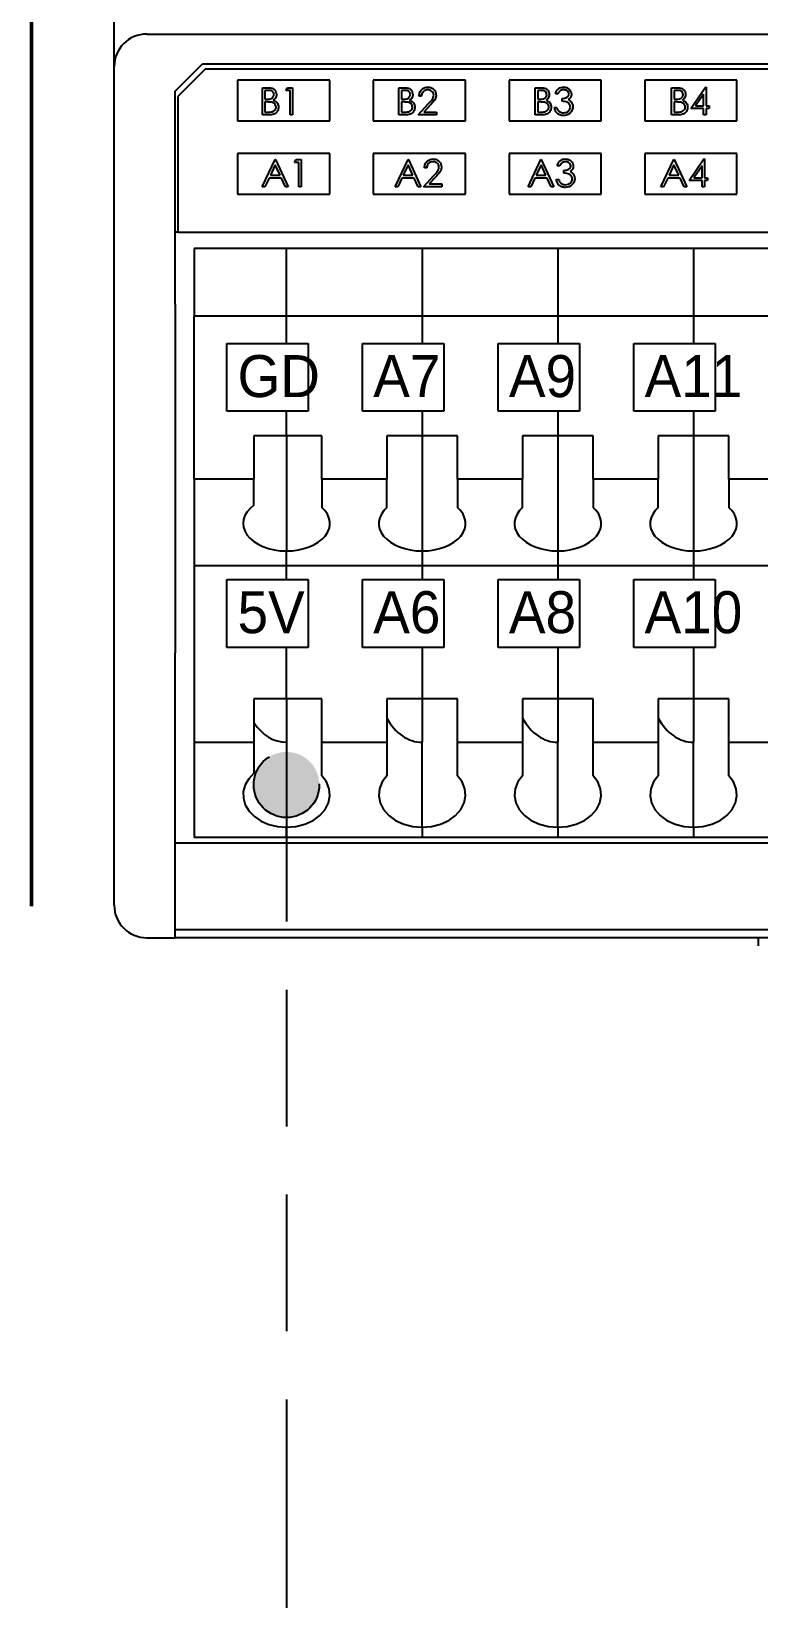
# Model space of a CAD drawing. Header units: millimetres. Extents: x 52 to 3850, y 79 to 1546.
# Drawn here: x 1335.9 to 1369.2, y 824.9 to 896.6 of the extents above; entities that cross this region are included whole.
import ezdxf

# ---------------------------------------------------------------- set-up
doc = ezdxf.new("R2010")
doc.units = ezdxf.units.MM
doc.header["$LTSCALE"] = 25
doc.linetypes.add('HIDDEN', pattern=[0.375, 0.25, -0.125])
doc.layers.add('Power_5V', color=6, linetype='Continuous')
doc.layers.add('Wire_io', color=3, linetype='Continuous')
doc.layers.add('Visible', color=7, linetype='Continuous', lineweight=50)
doc.layers.add('Z_OM_OUTLINE', color=7, linetype='Continuous', lineweight=30)
doc.styles.add('STD', font='Gulim.ttf', dxfattribs={"height": 15})

msp = doc.modelspace()

# ---------------------------------------------------------------- hatches: boundary and pattern name
at = {"layer": 'Power_5V', "linetype": 'HIDDEN'}
h = msp.add_hatch(color=256, dxfattribs=at)
h.dxf.hatch_style = 1
edge = h.paths.add_edge_path()
edge.add_arc((1347.607, 862.096), 1.5, 0, 360)

# ---------------------------------------------------------------- linework, layer by layer
for p, q in [((1347.607, 862.096), (1347.607, 830)), ((1347.607, 830), (1347.607, 770))]:
    msp.add_line(p, q, dxfattribs=at)
msp.add_circle((1347.607, 862.096), 1.5, dxfattribs=at)
at = {"layer": 'Visible'}
for p, q in [((1335.934, 961.461), (1335.934, 892.57)), ((1335.934, 892.57), (1335.934, 892.361)), ((1335.934, 878.738), (1335.934, 892.361)), ((1335.934, 878.738), (1335.934, 878.282)), ((1335.934, 878.282), (1335.934, 856.701)), ((1335.934, 856.701), (1335.934, 856.536))]:
    msp.add_line(p, q, dxfattribs=at)
at = {"layer": 'Z_OM_OUTLINE', "color": 7, "linetype": 'Continuous', "lineweight": 25}
for p, q in [((1339.724, 894.945), (1339.724, 906.614)), ((1341.214, 896.434), (1428.234, 896.434)), ((1339.724, 892.189), (1339.724, 894.945)), ((1342.517, 893.828), (1343.759, 895.069)), ((1343.883, 894.821), (1342.641, 893.579)), ((1343.759, 895.069), (1425.69, 895.069)), ((1425.566, 894.821), (1343.883, 894.821)), ((1345.372, 894.324), (1345.372, 892.462)), ((1349.593, 894.324), (1345.372, 894.324)), ((1349.593, 892.462), (1349.593, 894.324)), ((1355.8, 894.324), (1351.579, 894.324)), ((1351.579, 894.324), (1351.579, 892.462)), ((1355.8, 892.462), (1355.8, 894.324)), ((1362.007, 894.324), (1357.786, 894.324)), ((1357.786, 894.324), (1357.786, 892.462)), ((1362.007, 892.462), (1362.007, 894.324)), ((1368.214, 894.324), (1363.993, 894.324)), ((1363.993, 894.324), (1363.993, 892.462)), ((1366.101, 893.025), (1366.779, 894.012)), ((1366.779, 894.012), (1366.801, 894.012)), ((1366.801, 894.012), (1366.801, 893.152)), ((1368.214, 892.462), (1368.214, 894.324)), ((1342.517, 892.189), (1342.517, 893.828)), ((1342.641, 893.579), (1342.641, 887.372)), ((1346.509, 892.738), (1346.509, 893.98)), ((1346.509, 893.98), (1346.752, 893.98)), ((1346.772, 893.852), (1346.621, 893.852)), ((1346.621, 893.852), (1346.621, 893.455)), ((1346.621, 893.455), (1346.696, 893.455)), ((1346.695, 893.327), (1346.621, 893.327)), ((1346.621, 893.327), (1346.621, 892.866)), ((1347.576, 893.852), (1347.649, 893.98)), ((1347.767, 893.852), (1347.576, 893.852)), ((1347.649, 893.98), (1347.878, 893.98)), ((1347.767, 892.738), (1347.767, 893.852)), ((1347.878, 893.98), (1347.878, 892.738)), ((1352.748, 893.98), (1352.99, 893.98)), ((1352.748, 892.738), (1352.748, 893.98)), ((1352.86, 893.852), (1352.86, 893.455)), ((1353.011, 893.852), (1352.86, 893.852)), ((1352.86, 893.455), (1352.934, 893.455)), ((1352.86, 893.327), (1352.86, 892.866)), ((1352.933, 893.327), (1352.86, 893.327)), ((1353.783, 893.598), (1353.671, 893.598)), ((1358.987, 893.98), (1359.229, 893.98)), ((1358.987, 892.738), (1358.987, 893.98)), ((1359.25, 893.852), (1359.098, 893.852)), ((1359.098, 893.852), (1359.098, 893.455)), ((1359.098, 893.455), (1359.173, 893.455)), ((1359.172, 893.327), (1359.098, 893.327)), ((1359.098, 893.327), (1359.098, 892.866)), ((1360.021, 893.693), (1359.91, 893.693)), ((1360.212, 893.359), (1360.212, 893.486)), ((1365.226, 893.98), (1365.468, 893.98)), ((1365.226, 892.738), (1365.226, 893.98)), ((1365.488, 893.852), (1365.337, 893.852)), ((1365.337, 893.852), (1365.337, 893.455)), ((1365.337, 893.455), (1365.412, 893.455)), ((1365.337, 893.327), (1365.337, 892.866)), ((1365.411, 893.327), (1365.337, 893.327)), ((1366.69, 893.691), (1366.32, 893.152)), ((1366.69, 893.152), (1366.69, 893.691)), ((1346.845, 892.738), (1346.509, 892.738)), ((1346.621, 892.866), (1346.78, 892.866)), ((1347.878, 892.738), (1347.767, 892.738)), ((1353.084, 892.738), (1352.748, 892.738)), ((1352.86, 892.866), (1353.018, 892.866)), ((1353.624, 892.738), (1354.105, 893.252)), ((1354.467, 892.738), (1353.624, 892.738)), ((1354.2, 893.197), (1353.889, 892.866)), ((1353.889, 892.866), (1354.467, 892.866)), ((1354.467, 892.866), (1354.467, 892.738)), ((1359.323, 892.738), (1358.987, 892.738)), ((1359.098, 892.866), (1359.257, 892.866)), ((1359.862, 893.073), (1359.974, 893.073)), ((1365.561, 892.738), (1365.226, 892.738)), ((1365.337, 892.866), (1365.496, 892.866)), ((1366.69, 893.025), (1366.101, 893.025)), ((1366.32, 893.152), (1366.69, 893.152)), ((1366.69, 892.738), (1366.69, 893.025)), ((1366.801, 892.738), (1366.69, 892.738)), ((1366.801, 893.152), (1366.944, 893.152)), ((1366.944, 893.025), (1366.801, 893.025)), ((1366.801, 893.025), (1366.801, 892.738)), ((1366.944, 893.152), (1366.944, 893.025)), ((1339.724, 885.875), (1339.724, 892.189)), ((1342.517, 886.899), (1342.517, 892.189)), ((1345.372, 892.462), (1349.593, 892.462)), ((1351.579, 892.462), (1355.8, 892.462)), ((1357.786, 892.462), (1362.007, 892.462)), ((1363.993, 892.462), (1368.214, 892.462)), ((1349.593, 890.972), (1345.372, 890.972)), ((1345.372, 890.972), (1345.372, 889.11)), ((1346.498, 889.45), (1347.087, 890.691)), ((1347.094, 890.449), (1346.869, 889.975)), ((1347.087, 890.691), (1347.103, 890.691)), ((1347.313, 889.975), (1347.094, 890.449)), ((1347.103, 890.691), (1347.676, 889.45)), ((1347.978, 890.564), (1348.051, 890.691)), ((1348.169, 890.564), (1347.978, 890.564)), ((1348.051, 890.691), (1348.281, 890.691)), ((1348.169, 889.45), (1348.169, 890.564)), ((1348.281, 890.691), (1348.281, 889.45)), ((1349.593, 889.11), (1349.593, 890.972)), ((1351.579, 890.972), (1351.579, 889.11)), ((1355.8, 890.972), (1351.579, 890.972)), ((1352.578, 889.45), (1353.167, 890.691)), ((1353.173, 890.449), (1352.949, 889.975)), ((1353.167, 890.691), (1353.183, 890.691)), ((1353.392, 889.975), (1353.173, 890.449)), ((1353.183, 890.691), (1353.755, 889.45)), ((1355.8, 889.11), (1355.8, 890.972)), ((1362.007, 890.972), (1357.786, 890.972)), ((1357.786, 890.972), (1357.786, 889.11)), ((1358.657, 889.45), (1359.246, 890.691)), ((1359.253, 890.449), (1359.028, 889.975)), ((1359.246, 890.691), (1359.262, 890.691)), ((1359.472, 889.975), (1359.253, 890.449)), ((1359.262, 890.691), (1359.835, 889.45)), ((1362.007, 889.11), (1362.007, 890.972)), ((1368.214, 890.972), (1363.993, 890.972)), ((1363.993, 890.972), (1363.993, 889.11)), ((1364.737, 889.45), (1365.326, 890.691)), ((1365.332, 890.449), (1365.108, 889.975)), ((1365.326, 890.691), (1365.342, 890.691)), ((1365.551, 889.975), (1365.332, 890.449)), ((1365.342, 890.691), (1365.915, 889.45)), ((1366.026, 889.736), (1366.704, 890.723)), ((1366.704, 890.723), (1366.726, 890.723)), ((1366.726, 890.723), (1366.726, 889.863)), ((1368.214, 889.11), (1368.214, 890.972)), ((1346.809, 889.848), (1346.62, 889.45)), ((1347.371, 889.848), (1346.809, 889.848)), ((1346.869, 889.975), (1347.313, 889.975)), ((1347.555, 889.45), (1347.371, 889.848)), ((1352.888, 889.848), (1352.699, 889.45)), ((1353.451, 889.848), (1352.888, 889.848)), ((1352.949, 889.975), (1353.392, 889.975)), ((1353.634, 889.45), (1353.451, 889.848)), ((1353.867, 889.45), (1354.348, 889.963)), ((1354.026, 890.309), (1353.915, 890.309)), ((1354.443, 889.909), (1354.133, 889.577)), ((1358.968, 889.848), (1358.779, 889.45)), ((1359.53, 889.848), (1358.968, 889.848)), ((1359.028, 889.975), (1359.472, 889.975)), ((1359.714, 889.45), (1359.53, 889.848)), ((1359.946, 889.784), (1360.058, 889.784)), ((1360.106, 890.405), (1359.994, 890.405)), ((1360.297, 890.07), (1360.297, 890.198)), ((1365.047, 889.848), (1364.859, 889.45)), ((1365.61, 889.848), (1365.047, 889.848)), ((1365.108, 889.975), (1365.551, 889.975)), ((1365.794, 889.45), (1365.61, 889.848)), ((1366.615, 889.736), (1366.026, 889.736)), ((1366.615, 890.403), (1366.245, 889.863)), ((1366.245, 889.863), (1366.615, 889.863)), ((1366.615, 889.863), (1366.615, 890.403)), ((1366.615, 889.45), (1366.615, 889.736)), ((1366.726, 889.863), (1366.87, 889.863)), ((1366.726, 889.736), (1366.726, 889.45)), ((1366.87, 889.736), (1366.726, 889.736)), ((1366.87, 889.863), (1366.87, 889.736)), ((1345.372, 889.11), (1349.593, 889.11)), ((1346.62, 889.45), (1346.498, 889.45)), ((1347.676, 889.45), (1347.555, 889.45)), ((1348.281, 889.45), (1348.169, 889.45)), ((1351.579, 889.11), (1355.8, 889.11)), ((1352.699, 889.45), (1352.578, 889.45)), ((1353.755, 889.45), (1353.634, 889.45)), ((1354.71, 889.45), (1353.867, 889.45)), ((1354.133, 889.577), (1354.71, 889.577)), ((1354.71, 889.577), (1354.71, 889.45)), ((1357.786, 889.11), (1362.007, 889.11)), ((1358.779, 889.45), (1358.657, 889.45)), ((1359.835, 889.45), (1359.714, 889.45)), ((1363.993, 889.11), (1368.214, 889.11)), ((1364.859, 889.45), (1364.737, 889.45)), ((1365.915, 889.45), (1365.794, 889.45)), ((1366.726, 889.45), (1366.615, 889.45)), ((1342.641, 887.372), (1342.517, 887.372)), ((1342.517, 884.083), (1342.517, 886.899)), ((1342.641, 887.372), (1426.807, 887.372)), ((1343.386, 886.628), (1343.386, 883.524)), ((1347.607, 886.628), (1343.386, 886.628)), ((1353.814, 886.628), (1347.607, 886.628)), ((1347.607, 883.524), (1347.607, 886.628)), ((1353.814, 886.628), (1353.814, 883.524)), ((1360.021, 886.628), (1353.814, 886.628)), ((1360.021, 886.628), (1360.021, 883.524)), ((1366.227, 886.628), (1360.021, 886.628)), ((1366.227, 886.628), (1366.227, 883.524)), ((1372.434, 886.628), (1366.227, 886.628)), ((1339.724, 884.083), (1339.724, 885.875)), ((1339.724, 868.131), (1339.724, 884.083)), ((1342.517, 884.083), (1342.517, 868.131)), ((1347.607, 883.524), (1343.386, 883.524)), ((1343.386, 876.076), (1343.386, 883.524)), ((1353.814, 883.524), (1347.607, 883.524)), ((1347.607, 882.283), (1347.607, 883.524)), ((1353.814, 883.524), (1353.814, 882.283)), ((1360.021, 883.524), (1353.814, 883.524)), ((1360.021, 883.524), (1360.021, 882.283)), ((1366.227, 883.524), (1360.021, 883.524)), ((1366.227, 883.524), (1366.227, 882.283)), ((1372.434, 883.524), (1366.227, 883.524)), ((1344.876, 879.179), (1344.876, 882.283)), ((1344.876, 882.283), (1348.6, 882.283)), ((1348.6, 882.283), (1348.6, 879.179)), ((1351.083, 879.179), (1351.083, 882.283)), ((1351.083, 882.283), (1354.807, 882.283)), ((1354.807, 882.283), (1354.807, 879.179)), ((1357.29, 882.283), (1361.014, 882.283)), ((1357.29, 879.179), (1357.29, 882.283)), ((1361.014, 882.283), (1361.014, 879.179)), ((1363.496, 882.283), (1367.221, 882.283)), ((1363.496, 879.179), (1363.496, 882.283)), ((1367.221, 882.283), (1367.221, 879.179)), ((1348.6, 879.179), (1344.876, 879.179)), ((1347.607, 878.062), (1347.607, 879.179)), ((1354.807, 879.179), (1351.083, 879.179)), ((1353.814, 879.179), (1353.814, 878.062)), ((1361.014, 879.179), (1357.29, 879.179)), ((1360.021, 879.179), (1360.021, 878.062)), ((1367.221, 879.179), (1363.496, 879.179)), ((1366.227, 879.179), (1366.227, 878.062)), ((1347.607, 878.062), (1346.117, 878.062)), ((1346.117, 878.062), (1346.117, 876.076)), ((1349.221, 878.062), (1347.607, 878.062)), ((1347.607, 878.062), (1347.607, 872.79)), ((1349.221, 876.076), (1349.221, 878.062)), ((1353.814, 878.062), (1352.2, 878.062)), ((1352.2, 878.062), (1352.2, 876.076)), ((1353.814, 878.062), (1353.814, 872.79)), ((1355.427, 878.062), (1353.814, 878.062)), ((1355.427, 876.076), (1355.427, 878.062)), ((1360.021, 878.062), (1358.407, 878.062)), ((1358.407, 878.062), (1358.407, 876.076)), ((1360.021, 878.062), (1360.021, 872.79)), ((1361.634, 878.062), (1360.021, 878.062)), ((1361.634, 876.076), (1361.634, 878.062)), ((1366.227, 878.062), (1364.614, 878.062)), ((1364.614, 878.062), (1364.614, 876.076)), ((1366.227, 878.062), (1366.227, 872.79)), ((1367.841, 878.062), (1366.227, 878.062)), ((1367.841, 876.076), (1367.841, 878.062)), ((1346.117, 876.076), (1343.386, 876.076)), ((1343.386, 876.076), (1343.386, 872.103)), ((1346.117, 874.882), (1346.117, 876.076)), ((1352.2, 876.076), (1349.221, 876.076)), ((1349.221, 876.076), (1349.221, 874.783)), ((1352.2, 874.783), (1352.2, 876.076)), ((1358.407, 876.076), (1355.427, 876.076)), ((1355.427, 876.076), (1355.427, 874.783)), ((1358.407, 874.783), (1358.407, 876.076)), ((1364.614, 876.076), (1361.634, 876.076)), ((1361.634, 876.076), (1361.634, 874.783)), ((1364.614, 874.783), (1364.614, 876.076)), ((1370.821, 876.076), (1367.841, 876.076)), ((1367.841, 876.076), (1367.841, 874.783)), ((1347.607, 872.103), (1347.607, 872.79)), ((1353.814, 872.79), (1353.814, 872.103)), ((1360.021, 872.79), (1360.021, 872.103)), ((1366.227, 872.79), (1366.227, 872.103)), ((1347.607, 872.103), (1343.386, 872.103)), ((1343.386, 872.103), (1343.386, 864.035)), ((1353.814, 872.103), (1347.607, 872.103)), ((1347.607, 871.483), (1347.607, 872.103)), ((1353.814, 872.103), (1353.814, 871.483)), ((1360.021, 872.103), (1353.814, 872.103)), ((1360.021, 872.103), (1360.021, 871.483)), ((1366.227, 872.103), (1360.021, 872.103)), ((1366.227, 872.103), (1366.227, 871.483)), ((1372.434, 872.103), (1366.227, 872.103)), ((1344.876, 868.379), (1344.876, 871.483)), ((1344.876, 871.483), (1348.6, 871.483)), ((1348.6, 871.483), (1348.6, 868.379)), ((1351.083, 868.379), (1351.083, 871.483)), ((1351.083, 871.483), (1354.807, 871.483)), ((1354.807, 871.483), (1354.807, 868.379)), ((1357.29, 868.379), (1357.29, 871.483)), ((1357.29, 871.483), (1361.014, 871.483)), ((1361.014, 871.483), (1361.014, 868.379)), ((1363.496, 868.379), (1363.496, 871.483)), ((1363.496, 871.483), (1367.221, 871.483)), ((1367.221, 871.483), (1367.221, 868.379)), ((1348.6, 868.379), (1344.876, 868.379)), ((1347.607, 866.021), (1347.607, 868.379)), ((1354.807, 868.379), (1351.083, 868.379)), ((1353.814, 868.379), (1353.814, 866.021)), ((1361.014, 868.379), (1357.29, 868.379)), ((1360.021, 868.379), (1360.021, 866.021)), ((1367.221, 868.379), (1363.496, 868.379)), ((1366.227, 868.379), (1366.227, 866.021)), ((1339.724, 861.056), (1339.724, 868.131)), ((1342.517, 859.709), (1342.517, 868.131)), ((1347.607, 866.021), (1346.117, 866.021)), ((1346.117, 866.021), (1346.117, 864.035)), ((1349.221, 866.021), (1347.607, 866.021)), ((1347.607, 866.021), (1347.607, 864.037)), ((1349.221, 864.035), (1349.221, 866.021)), ((1352.2, 866.021), (1352.2, 864.035)), ((1353.814, 866.021), (1352.2, 866.021)), ((1355.427, 866.021), (1353.814, 866.021)), ((1353.814, 866.021), (1353.814, 864.037)), ((1355.427, 864.035), (1355.427, 866.021)), ((1360.021, 866.021), (1358.407, 866.021)), ((1358.407, 866.021), (1358.407, 864.035)), ((1361.634, 866.021), (1360.021, 866.021)), ((1360.021, 866.021), (1360.021, 864.037)), ((1361.634, 864.035), (1361.634, 866.021)), ((1364.614, 866.021), (1364.614, 864.035)), ((1366.227, 866.021), (1364.614, 866.021)), ((1367.841, 866.021), (1366.227, 866.021)), ((1366.227, 866.021), (1366.227, 864.037)), ((1367.841, 864.035), (1367.841, 866.021)), ((1346.117, 864.035), (1343.386, 864.035)), ((1343.386, 864.035), (1343.386, 859.69)), ((1346.117, 864.035), (1346.117, 862.625)), ((1347.607, 864.037), (1347.607, 860.154)), ((1349.221, 862.508), (1349.221, 864.035)), ((1352.2, 864.035), (1349.221, 864.035)), ((1352.2, 864.035), (1352.2, 862.508)), ((1353.814, 860.154), (1353.814, 864.037)), ((1355.427, 862.508), (1355.427, 864.035)), ((1358.407, 864.035), (1355.427, 864.035)), ((1358.407, 864.035), (1358.407, 862.508)), ((1360.021, 860.154), (1360.021, 864.037)), ((1364.614, 864.035), (1361.634, 864.035)), ((1361.634, 862.508), (1361.634, 864.035)), ((1364.614, 864.035), (1364.614, 862.508)), ((1366.227, 860.154), (1366.227, 864.037)), ((1370.821, 864.035), (1367.841, 864.035)), ((1367.841, 862.508), (1367.841, 864.035)), ((1339.724, 857.575), (1339.724, 861.056)), ((1342.517, 856.362), (1342.517, 859.709)), ((1347.607, 859.69), (1343.386, 859.69)), ((1347.607, 859.69), (1347.607, 860.154)), ((1353.814, 859.69), (1347.607, 859.69)), ((1353.814, 860.154), (1353.814, 859.69)), ((1360.021, 859.69), (1353.814, 859.69)), ((1360.021, 860.154), (1360.021, 859.69)), ((1366.227, 859.69), (1360.021, 859.69)), ((1366.227, 860.154), (1366.227, 859.69)), ((1372.434, 859.69), (1366.227, 859.69)), ((1342.517, 859.441), (1426.931, 859.441)), ((1339.724, 856.586), (1339.724, 857.575)), ((1342.517, 855.097), (1342.517, 856.362)), ((1342.517, 855.469), (1426.931, 855.469)), ((1341.214, 855.097), (1342.517, 855.097)), ((1426.931, 855.097), (1342.517, 855.097)), ((1369.207, 854.724), (1369.207, 855.097))]:
    msp.add_line(p, q, dxfattribs=at)
at = {"layer": 'Z_OM_OUTLINE', "color": 7, "linetype": 'Continuous', "lineweight": 25, "flags": 128}
for points in [[(1346.117, 862.625), (1345.877, 862.373), (1345.713, 862.089), (1345.63, 861.786), (1345.633, 861.476), (1345.721, 861.174), (1345.891, 860.892), (1346.136, 860.642), (1346.444, 860.436), (1346.802, 860.282), (1347.196, 860.187), (1347.607, 860.154)], [(1347.607, 860.154), (1348.039, 860.19), (1348.45, 860.295), (1348.821, 860.465), (1349.134, 860.691), (1349.374, 860.962), (1349.529, 861.266), (1349.592, 861.588), (1349.56, 861.913), (1349.434, 862.224), (1349.221, 862.508)], [(1352.2, 862.508), (1351.987, 862.224), (1351.861, 861.913), (1351.829, 861.588), (1351.892, 861.266), (1352.047, 860.962), (1352.286, 860.691), (1352.599, 860.465), (1352.97, 860.295), (1353.382, 860.19), (1353.814, 860.154)], [(1353.814, 860.154), (1354.246, 860.19), (1354.657, 860.295), (1355.028, 860.465), (1355.341, 860.691), (1355.581, 860.962), (1355.736, 861.266), (1355.799, 861.588), (1355.766, 861.913), (1355.641, 862.224), (1355.427, 862.508)], [(1358.407, 862.508), (1358.194, 862.224), (1358.068, 861.913), (1358.036, 861.588), (1358.099, 861.266), (1358.254, 860.962), (1358.493, 860.691), (1358.806, 860.465), (1359.177, 860.295), (1359.588, 860.19), (1360.021, 860.154)], [(1360.021, 860.154), (1360.453, 860.19), (1360.864, 860.295), (1361.235, 860.465), (1361.548, 860.691), (1361.788, 860.962), (1361.943, 861.266), (1362.006, 861.588), (1361.973, 861.913), (1361.848, 862.224), (1361.634, 862.508)], [(1364.614, 862.508), (1364.4, 862.224), (1364.275, 861.913), (1364.243, 861.588), (1364.305, 861.266), (1364.46, 860.962), (1364.7, 860.691), (1365.013, 860.465), (1365.384, 860.295), (1365.795, 860.19), (1366.227, 860.154)], [(1366.227, 860.154), (1366.66, 860.19), (1367.071, 860.295), (1367.442, 860.465), (1367.755, 860.691), (1367.994, 860.962), (1368.149, 861.266), (1368.212, 861.588), (1368.18, 861.913), (1368.055, 862.224), (1367.841, 862.508)]]:
    msp.add_lwpolyline(points, dxfattribs=at)
at = {"layer": 'Z_OM_OUTLINE', "color": 7, "linetype": 'Continuous', "lineweight": 25}
for centre, start, end in [((1341.214, 894.945), 90, 180), ((1341.214, 856.586), 180, 270)]:
    msp.add_arc(centre, 1.49, start, end, dxfattribs=at)
for centre, major_axis, ratio, start_param, end_param in [((1347.607, 874.049), (1.986, 0), 0.633962, 2.418858, 4.712389), ((1347.607, 874.049), (1.986, 0), 0.633962, 4.712389, 6.905554), ((1353.814, 874.049), (1.986, 0), 0.633962, 2.519224, 4.712389), ((1353.814, 874.049), (1.986, 0), 0.633962, 4.712389, 6.905554), ((1360.021, 874.049), (1.986, 0), 0.633962, 2.519224, 4.712389), ((1360.021, 874.049), (1.986, 0), 0.633962, 4.712389, 6.905554), ((1366.227, 874.049), (1.986, 0), 0.633962, 2.519224, 4.712389), ((1366.227, 874.049), (1.986, 0), 0.633962, 4.712389, 6.905554), ((1347.607, 866.691), (0, -2.653), 0.748588, 5.435123, 6.283185), ((1353.814, 866.691), (0, -2.653), 0.748588, 5.334757, 6.283185), ((1360.021, 866.691), (0, -2.653), 0.748588, 5.334757, 6.283185), ((1366.227, 866.691), (0, -2.653), 0.748588, 5.334757, 6.283185)]:
    msp.add_ellipse(centre, major_axis=major_axis, ratio=ratio, start_param=start_param, end_param=end_param, dxfattribs=at)
for points, knots in [([(1353.671, 893.598), (1353.679, 893.658), (1353.693, 893.779), (1353.799, 893.917), (1353.934, 893.999), (1354.029, 894.008), (1354.076, 894.012)], [0, 0, 0, 0, 0.28003, 0.559516, 0.779667, 1, 1, 1, 1]), ([(1354.076, 894.012), (1354.131, 894.006), (1354.242, 893.996), (1354.365, 893.895), (1354.439, 893.772), (1354.447, 893.686), (1354.451, 893.643)], [0, 0, 0, 0, 0.279891, 0.559224, 0.779582, 1, 1, 1, 1]), ([(1359.91, 893.693), (1359.924, 893.741), (1359.953, 893.836), (1360.048, 893.942), (1360.163, 894.003), (1360.241, 894.009), (1360.28, 894.012)], [0, 0, 0, 0, 0.280289, 0.559681, 0.779747, 1, 1, 1, 1]), ([(1360.28, 894.012), (1360.33, 894.006), (1360.43, 893.995), (1360.55, 893.916), (1360.627, 893.807), (1360.637, 893.729), (1360.642, 893.689)], [0, 0, 0, 0, 0.280084, 0.559866, 0.780098, 1, 1, 1, 1]), ([(1346.927, 893.313), (1346.884, 893.318), (1346.807, 893.328), (1346.729, 893.327), (1346.695, 893.327)], [0, 0, 0, 0, 0.559738, 1, 1, 1, 1]), ([(1346.696, 893.455), (1346.774, 893.455), (1346.871, 893.455), (1346.967, 893.518), (1347.005, 893.561), (1347.03, 893.613), (1347.033, 893.651), (1347.035, 893.67)], [0, 0, 0, 0, 0.498605, 0.624007, 0.7494, 0.874737, 1, 1, 1, 1]), ([(1346.752, 893.98), (1346.805, 893.979), (1346.911, 893.976), (1347.051, 893.913), (1347.132, 893.797), (1347.141, 893.714), (1347.146, 893.672)], [0, 0, 0, 0, 0.281319, 0.559922, 0.779934, 1, 1, 1, 1]), ([(1347.035, 893.67), (1347.031, 893.701), (1347.026, 893.746), (1346.986, 893.794), (1346.912, 893.847), (1346.834, 893.85), (1346.772, 893.852)], [0, 0, 0, 0, 0.249286, 0.374924, 0.500642, 1, 1, 1, 1]), ([(1347.13, 893.091), (1347.126, 893.121), (1347.119, 893.182), (1347.047, 893.271), (1346.973, 893.297), (1346.927, 893.313)], [0, 0, 0, 0, 0.279944, 0.560431, 1, 1, 1, 1]), ([(1347.146, 893.672), (1347.144, 893.643), (1347.14, 893.584), (1347.099, 893.485), (1347.039, 893.437), (1347.003, 893.408)], [0, 0, 0, 0, 0.280867, 0.561527, 1, 1, 1, 1]), ([(1347.003, 893.408), (1347.04, 893.393), (1347.114, 893.363), (1347.192, 893.28), (1347.235, 893.185), (1347.239, 893.122), (1347.242, 893.091)], [0, 0, 0, 0, 0.280382, 0.559604, 0.779764, 1, 1, 1, 1]), ([(1353.166, 893.313), (1353.123, 893.318), (1353.045, 893.328), (1352.968, 893.327), (1352.933, 893.327)], [0, 0, 0, 0, 0.559734, 1, 1, 1, 1]), ([(1352.934, 893.455), (1353.012, 893.455), (1353.11, 893.455), (1353.206, 893.518), (1353.243, 893.561), (1353.269, 893.613), (1353.272, 893.651), (1353.273, 893.67)], [0, 0, 0, 0, 0.498608, 0.62401, 0.749402, 0.874737, 1, 1, 1, 1]), ([(1352.99, 893.98), (1353.044, 893.979), (1353.149, 893.976), (1353.289, 893.913), (1353.371, 893.797), (1353.38, 893.714), (1353.385, 893.672)], [0, 0, 0, 0, 0.281315, 0.559922, 0.779934, 1, 1, 1, 1]), ([(1353.273, 893.67), (1353.27, 893.701), (1353.264, 893.746), (1353.225, 893.794), (1353.151, 893.847), (1353.073, 893.85), (1353.011, 893.852)], [0, 0, 0, 0, 0.249286, 0.374925, 0.500648, 1, 1, 1, 1]), ([(1353.369, 893.091), (1353.365, 893.121), (1353.358, 893.182), (1353.286, 893.271), (1353.211, 893.297), (1353.166, 893.313)], [0, 0, 0, 0, 0.279942, 0.560426, 1, 1, 1, 1]), ([(1353.385, 893.672), (1353.383, 893.643), (1353.378, 893.584), (1353.338, 893.485), (1353.278, 893.437), (1353.241, 893.408)], [0, 0, 0, 0, 0.280866, 0.561528, 1, 1, 1, 1]), ([(1353.241, 893.408), (1353.279, 893.393), (1353.353, 893.363), (1353.431, 893.28), (1353.473, 893.185), (1353.478, 893.122), (1353.48, 893.091)], [0, 0, 0, 0, 0.280381, 0.559606, 0.779765, 1, 1, 1, 1]), ([(1354.07, 893.884), (1354.028, 893.88), (1353.943, 893.871), (1353.847, 893.794), (1353.796, 893.697), (1353.787, 893.631), (1353.783, 893.598)], [0, 0, 0, 0, 0.279697, 0.558845, 0.779175, 1, 1, 1, 1]), ([(1354.34, 893.633), (1354.334, 893.671), (1354.324, 893.748), (1354.248, 893.829), (1354.161, 893.877), (1354.101, 893.882), (1354.07, 893.884)], [0, 0, 0, 0, 0.279124, 0.558978, 0.779349, 1, 1, 1, 1]), ([(1354.105, 893.252), (1354.165, 893.313), (1354.247, 893.399), (1354.33, 893.531), (1354.336, 893.599), (1354.34, 893.633)], [0, 0, 0, 0, 0.560718, 0.780532, 1, 1, 1, 1]), ([(1354.451, 893.643), (1354.446, 893.593), (1354.436, 893.495), (1354.337, 893.346), (1354.252, 893.254), (1354.2, 893.197)], [0, 0, 0, 0, 0.279288, 0.559154, 1, 1, 1, 1]), ([(1359.404, 893.313), (1359.361, 893.318), (1359.284, 893.328), (1359.206, 893.327), (1359.172, 893.327)], [0, 0, 0, 0, 0.559738, 1, 1, 1, 1]), ([(1359.173, 893.455), (1359.251, 893.455), (1359.349, 893.455), (1359.445, 893.518), (1359.482, 893.561), (1359.508, 893.613), (1359.511, 893.651), (1359.512, 893.67)], [0, 0, 0, 0, 0.498605, 0.624007, 0.7494, 0.874737, 1, 1, 1, 1]), ([(1359.229, 893.98), (1359.282, 893.979), (1359.388, 893.976), (1359.528, 893.913), (1359.61, 893.797), (1359.619, 893.714), (1359.624, 893.672)], [0, 0, 0, 0, 0.281319, 0.559922, 0.779934, 1, 1, 1, 1]), ([(1359.512, 893.67), (1359.509, 893.701), (1359.503, 893.746), (1359.464, 893.794), (1359.39, 893.847), (1359.312, 893.85), (1359.25, 893.852)], [0, 0, 0, 0, 0.249286, 0.374924, 0.500642, 1, 1, 1, 1]), ([(1359.608, 893.091), (1359.604, 893.121), (1359.596, 893.182), (1359.525, 893.271), (1359.45, 893.297), (1359.404, 893.313)], [0, 0, 0, 0, 0.279944, 0.560431, 1, 1, 1, 1]), ([(1359.624, 893.672), (1359.621, 893.643), (1359.617, 893.584), (1359.576, 893.485), (1359.516, 893.437), (1359.48, 893.408)], [0, 0, 0, 0, 0.280867, 0.561527, 1, 1, 1, 1]), ([(1359.48, 893.408), (1359.517, 893.393), (1359.591, 893.363), (1359.67, 893.28), (1359.712, 893.185), (1359.717, 893.122), (1359.719, 893.091)], [0, 0, 0, 0, 0.280382, 0.559604, 0.779764, 1, 1, 1, 1]), ([(1360.281, 893.884), (1360.249, 893.882), (1360.184, 893.877), (1360.082, 893.815), (1360.044, 893.739), (1360.021, 893.693)], [0, 0, 0, 0, 0.280633, 0.560363, 1, 1, 1, 1]), ([(1360.212, 893.486), (1360.283, 893.493), (1360.388, 893.503), (1360.491, 893.575), (1360.526, 893.637), (1360.529, 893.672), (1360.531, 893.69)], [0, 0, 0, 0, 0.499421, 0.749014, 0.874542, 1, 1, 1, 1]), ([(1360.594, 893.097), (1360.593, 893.118), (1360.589, 893.161), (1360.55, 893.24), (1360.435, 893.347), (1360.301, 893.354), (1360.212, 893.359)], [0, 0, 0, 0, 0.125586, 0.25119, 0.500603, 1, 1, 1, 1]), ([(1360.531, 893.69), (1360.524, 893.722), (1360.512, 893.787), (1360.417, 893.868), (1360.332, 893.878), (1360.281, 893.884)], [0, 0, 0, 0, 0.278858, 0.560074, 1, 1, 1, 1]), ([(1360.642, 893.689), (1360.64, 893.66), (1360.636, 893.603), (1360.591, 893.508), (1360.533, 893.462), (1360.497, 893.434)], [0, 0, 0, 0, 0.280507, 0.560793, 1, 1, 1, 1]), ([(1360.497, 893.434), (1360.526, 893.419), (1360.578, 893.392), (1360.615, 893.347), (1360.632, 893.328)], [0, 0, 0, 0, 0.5598, 1, 1, 1, 1]), ([(1360.632, 893.328), (1360.655, 893.29), (1360.698, 893.222), (1360.703, 893.142), (1360.706, 893.107)], [0, 0, 0, 0, 0.55942, 1, 1, 1, 1]), ([(1365.643, 893.313), (1365.6, 893.318), (1365.523, 893.328), (1365.445, 893.327), (1365.411, 893.327)], [0, 0, 0, 0, 0.559734, 1, 1, 1, 1]), ([(1365.412, 893.455), (1365.49, 893.455), (1365.587, 893.455), (1365.684, 893.518), (1365.721, 893.561), (1365.746, 893.613), (1365.749, 893.651), (1365.751, 893.67)], [0, 0, 0, 0, 0.498609, 0.624009, 0.749402, 0.874737, 1, 1, 1, 1]), ([(1365.468, 893.98), (1365.521, 893.979), (1365.627, 893.976), (1365.767, 893.913), (1365.848, 893.797), (1365.858, 893.714), (1365.862, 893.672)], [0, 0, 0, 0, 0.281317, 0.559921, 0.779934, 1, 1, 1, 1]), ([(1365.751, 893.67), (1365.747, 893.701), (1365.742, 893.746), (1365.703, 893.794), (1365.628, 893.847), (1365.55, 893.85), (1365.488, 893.852)], [0, 0, 0, 0, 0.249285, 0.374925, 0.500645, 1, 1, 1, 1]), ([(1365.846, 893.091), (1365.843, 893.121), (1365.835, 893.182), (1365.763, 893.271), (1365.689, 893.297), (1365.643, 893.313)], [0, 0, 0, 0, 0.279942, 0.560429, 1, 1, 1, 1]), ([(1365.862, 893.672), (1365.86, 893.643), (1365.856, 893.584), (1365.815, 893.485), (1365.755, 893.437), (1365.719, 893.408)], [0, 0, 0, 0, 0.280867, 0.561528, 1, 1, 1, 1]), ([(1365.719, 893.408), (1365.756, 893.393), (1365.83, 893.363), (1365.908, 893.28), (1365.951, 893.185), (1365.955, 893.122), (1365.958, 893.091)], [0, 0, 0, 0, 0.280384, 0.559606, 0.779765, 1, 1, 1, 1]), ([(1346.78, 892.866), (1346.861, 892.866), (1346.982, 892.866), (1347.089, 892.961), (1347.125, 893.032), (1347.128, 893.071), (1347.13, 893.091)], [0, 0, 0, 0, 0.499357, 0.748736, 0.874398, 1, 1, 1, 1]), ([(1347.242, 893.091), (1347.234, 893.035), (1347.219, 892.924), (1347.108, 892.806), (1346.976, 892.746), (1346.889, 892.741), (1346.845, 892.738)], [0, 0, 0, 0, 0.279142, 0.558655, 0.779058, 1, 1, 1, 1]), ([(1353.018, 892.866), (1353.099, 892.866), (1353.221, 892.866), (1353.328, 892.961), (1353.364, 893.032), (1353.367, 893.071), (1353.369, 893.091)], [0, 0, 0, 0, 0.499361, 0.748736, 0.874399, 1, 1, 1, 1]), ([(1353.48, 893.091), (1353.473, 893.035), (1353.458, 892.924), (1353.347, 892.806), (1353.215, 892.746), (1353.128, 892.741), (1353.084, 892.738)], [0, 0, 0, 0, 0.279141, 0.558652, 0.779058, 1, 1, 1, 1]), ([(1359.257, 892.866), (1359.338, 892.866), (1359.46, 892.866), (1359.567, 892.961), (1359.603, 893.032), (1359.606, 893.071), (1359.608, 893.091)], [0, 0, 0, 0, 0.499357, 0.748736, 0.874398, 1, 1, 1, 1]), ([(1359.719, 893.091), (1359.712, 893.035), (1359.697, 892.924), (1359.585, 892.806), (1359.454, 892.746), (1359.366, 892.741), (1359.323, 892.738)], [0, 0, 0, 0, 0.279142, 0.558655, 0.779061, 1, 1, 1, 1]), ([(1360.276, 892.707), (1360.219, 892.712), (1360.106, 892.722), (1359.971, 892.817), (1359.893, 892.942), (1359.873, 893.029), (1359.862, 893.073)], [0, 0, 0, 0, 0.279887, 0.55898, 0.779263, 1, 1, 1, 1]), ([(1359.974, 893.073), (1359.985, 893.037), (1360.005, 892.972), (1360.051, 892.923), (1360.071, 892.901)], [0, 0, 0, 0, 0.560695, 1, 1, 1, 1]), ([(1360.071, 892.901), (1360.107, 892.879), (1360.17, 892.839), (1360.245, 892.835), (1360.278, 892.834)], [0, 0, 0, 0, 0.558744, 1, 1, 1, 1]), ([(1360.706, 893.107), (1360.697, 893.046), (1360.679, 892.924), (1360.563, 892.79), (1360.421, 892.718), (1360.324, 892.71), (1360.276, 892.707)], [0, 0, 0, 0, 0.279304, 0.558838, 0.779279, 1, 1, 1, 1]), ([(1360.278, 892.834), (1360.321, 892.837), (1360.407, 892.843), (1360.511, 892.907), (1360.582, 892.995), (1360.59, 893.063), (1360.594, 893.097)], [0, 0, 0, 0, 0.280602, 0.560154, 0.780302, 1, 1, 1, 1]), ([(1365.496, 892.866), (1365.577, 892.866), (1365.698, 892.866), (1365.805, 892.961), (1365.841, 893.032), (1365.845, 893.071), (1365.846, 893.091)], [0, 0, 0, 0, 0.499361, 0.748735, 0.874399, 1, 1, 1, 1]), ([(1365.958, 893.091), (1365.95, 893.035), (1365.936, 892.924), (1365.824, 892.806), (1365.692, 892.746), (1365.605, 892.741), (1365.561, 892.738)], [0, 0, 0, 0, 0.279141, 0.558655, 0.77906, 1, 1, 1, 1]), ([(1353.915, 890.309), (1353.922, 890.369), (1353.936, 890.49), (1354.042, 890.628), (1354.177, 890.711), (1354.272, 890.719), (1354.319, 890.723)], [0, 0, 0, 0, 0.280029, 0.559516, 0.779667, 1, 1, 1, 1]), ([(1354.314, 890.596), (1354.271, 890.591), (1354.187, 890.583), (1354.091, 890.505), (1354.039, 890.408), (1354.03, 890.342), (1354.026, 890.309)], [0, 0, 0, 0, 0.279701, 0.558848, 0.779177, 1, 1, 1, 1]), ([(1354.583, 890.344), (1354.578, 890.382), (1354.567, 890.459), (1354.492, 890.54), (1354.404, 890.589), (1354.344, 890.593), (1354.314, 890.596)], [0, 0, 0, 0, 0.279126, 0.55898, 0.779353, 1, 1, 1, 1]), ([(1354.319, 890.723), (1354.375, 890.718), (1354.485, 890.707), (1354.608, 890.606), (1354.683, 890.484), (1354.691, 890.397), (1354.694, 890.354)], [0, 0, 0, 0, 0.279891, 0.559224, 0.779582, 1, 1, 1, 1]), ([(1359.994, 890.405), (1360.009, 890.452), (1360.037, 890.548), (1360.132, 890.653), (1360.247, 890.714), (1360.325, 890.72), (1360.364, 890.723)], [0, 0, 0, 0, 0.280287, 0.559678, 0.779743, 1, 1, 1, 1]), ([(1360.365, 890.596), (1360.333, 890.593), (1360.268, 890.588), (1360.166, 890.526), (1360.128, 890.451), (1360.106, 890.405)], [0, 0, 0, 0, 0.280639, 0.560367, 1, 1, 1, 1]), ([(1360.364, 890.723), (1360.414, 890.718), (1360.514, 890.707), (1360.635, 890.627), (1360.711, 890.519), (1360.721, 890.44), (1360.726, 890.4)], [0, 0, 0, 0, 0.280085, 0.559868, 0.780099, 1, 1, 1, 1]), ([(1360.615, 890.401), (1360.609, 890.433), (1360.596, 890.499), (1360.501, 890.579), (1360.417, 890.589), (1360.365, 890.596)], [0, 0, 0, 0, 0.278861, 0.560072, 1, 1, 1, 1]), ([(1354.348, 889.963), (1354.408, 890.025), (1354.491, 890.11), (1354.573, 890.243), (1354.58, 890.31), (1354.583, 890.344)], [0, 0, 0, 0, 0.560717, 0.780531, 1, 1, 1, 1]), ([(1354.694, 890.354), (1354.689, 890.305), (1354.679, 890.206), (1354.58, 890.057), (1354.495, 889.965), (1354.443, 889.909)], [0, 0, 0, 0, 0.279288, 0.559154, 1, 1, 1, 1]), ([(1360.36, 889.418), (1360.304, 889.423), (1360.19, 889.433), (1360.055, 889.528), (1359.977, 889.654), (1359.957, 889.74), (1359.946, 889.784)], [0, 0, 0, 0, 0.279884, 0.558978, 0.779262, 1, 1, 1, 1]), ([(1360.058, 889.784), (1360.069, 889.748), (1360.089, 889.683), (1360.135, 889.634), (1360.155, 889.612)], [0, 0, 0, 0, 0.560692, 1, 1, 1, 1]), ([(1360.297, 890.198), (1360.367, 890.204), (1360.472, 890.214), (1360.575, 890.287), (1360.61, 890.349), (1360.613, 890.383), (1360.615, 890.401)], [0, 0, 0, 0, 0.499417, 0.749016, 0.874544, 1, 1, 1, 1]), ([(1360.679, 889.808), (1360.677, 889.829), (1360.673, 889.873), (1360.634, 889.951), (1360.519, 890.058), (1360.386, 890.065), (1360.297, 890.07)], [0, 0, 0, 0, 0.125587, 0.251191, 0.500606, 1, 1, 1, 1]), ([(1360.79, 889.818), (1360.781, 889.758), (1360.763, 889.636), (1360.647, 889.502), (1360.505, 889.429), (1360.409, 889.422), (1360.36, 889.418)], [0, 0, 0, 0, 0.279304, 0.558838, 0.779277, 1, 1, 1, 1]), ([(1360.362, 889.545), (1360.406, 889.548), (1360.491, 889.554), (1360.595, 889.618), (1360.666, 889.707), (1360.674, 889.774), (1360.679, 889.808)], [0, 0, 0, 0, 0.280598, 0.560149, 0.780302, 1, 1, 1, 1]), ([(1360.726, 890.4), (1360.724, 890.372), (1360.72, 890.314), (1360.676, 890.219), (1360.617, 890.173), (1360.581, 890.145)], [0, 0, 0, 0, 0.280508, 0.560794, 1, 1, 1, 1]), ([(1360.581, 890.145), (1360.61, 890.13), (1360.662, 890.103), (1360.699, 890.059), (1360.716, 890.039)], [0, 0, 0, 0, 0.55979, 1, 1, 1, 1]), ([(1360.716, 890.039), (1360.74, 890.001), (1360.782, 889.933), (1360.788, 889.854), (1360.79, 889.818)], [0, 0, 0, 0, 0.559419, 1, 1, 1, 1]), ([(1360.155, 889.612), (1360.191, 889.59), (1360.255, 889.55), (1360.329, 889.547), (1360.362, 889.545)], [0, 0, 0, 0, 0.558748, 1, 1, 1, 1])]:
    msp.add_open_spline(points, degree=3, knots=knots, dxfattribs=at)

# ---------------------------------------------------------------- texts
at = {"layer": 'Wire_io', "char_height": 1.92, "attachment_point": 1, "style": 'STD'}
for s, insert in [('GD', (1345.368, 881.749)), ('A7', (1351.575, 881.749)), ('A9', (1357.782, 881.749)), ('A11', (1363.989, 881.749)), ('5V', (1345.368, 870.949)), ('A6', (1351.575, 870.949)), ('A8', (1357.782, 870.949)), ('A10', (1363.989, 870.949))]:
    msp.add_mtext_dynamic_manual_height_columns(s, width=6.4, gutter_width=9.6, heights=[0], dxfattribs=dict(at, insert=insert))

doc.saveas('drawing.dxf')
